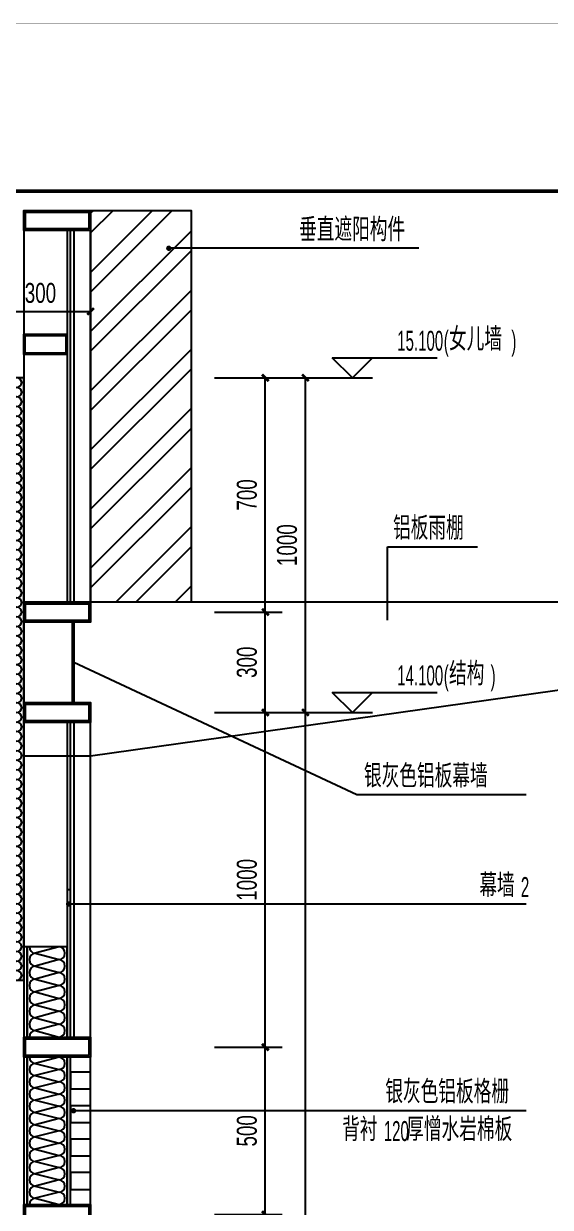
# Model space of a CAD drawing. Extents: x 57342 to 87103, y 19822 to 43940.
# Drawn here: x 77919 to 79492, y 40403 to 43940 of the extents above; entities that cross this region are included whole.
import ezdxf

# ---------------------------------------------------------------- set-up
doc = ezdxf.new("R2010")
doc.units = 0
doc.header["$LTSCALE"] = 1000
doc.header["$MEASUREMENT"] = 0
doc.linetypes.add('DASH', pattern=[0.35, 0.25, -0.1])
for name, color, linetype in [('00-图签', 7, 'Continuous'), ('01-标注_尺寸', 124, 'Continuous'), ('01-标注_标高', 200, 'Continuous'), ('01-标注_符号', 200, 'Continuous'), ('02-TEXT_标注', 130, 'Continuous'), ('05-填充_156', 156, 'Continuous'), ('A-C_窗', 140, 'Continuous'), ('A-D-玻璃剖线', 130, 'Continuous'), ('A-D_龙骨', 152, 'Continuous'), ('A-SUR_保温', 222, 'Continuous'), ('A-SUR_吊顶', 40, 'Continuous'), ('A-SUR_看线', 231, 'Continuous'), ('A-金属背板', 30, 'Continuous'), ('D_铝板', 181, 'Continuous'), ('钢龙骨', 173, 'Continuous')]:
    doc.layers.add(name, color=color, linetype=linetype)
doc.styles.add('_TCH_DIM', font='ros.shx', dxfattribs={"width": 0.8, "bigfont": 'jd.shx'})
doc.styles.add('_TCH_DIM_T3', font='ros.shx', dxfattribs={"width": 0.705882, "bigfont": 'jd.shx'})
doc.dimstyles.new('_TCH_ARCH&&20', dxfattribs={"dimtxt": 59.5, "dimasz": 20, "dimexe": 50, "dimexo": 60, "dimgap": 25.25, "dimtad": 1, "dimdec": 0, "dimzin": 0, "dimdsep": 46, "dimtxsty": '_TCH_DIM_T3', "dimblk": 'ARCHTICK', "dimcen": 0.09, "dimclrt": 7, "dimazin": 2, "dimtfac": 1, "dimtdec": 0, "dimtix": 1, "dimtmove": 2, "dimatfit": 3, "dimfxl": 0, "dimtolj": 1, "dimtzin": 0, "dimarcsym": 0})

# ---------------------------------------------------------------- blocks, each defined once
blk = doc.blocks.new('kyuhtr')
for points in [[(0, -30), (200, -30), (200, 30), (0, 30)], [(5, -25), (195, -25), (195, 25), (5, 25)]]:
    blk.add_lwpolyline(points, close=True)
blk = doc.blocks.new('$LinePat$岩棉板')
at = {"color": 0}
for p, q in [((0, -17), (12, -67)), ((12, -67), (24, -17))]:
    blk.add_line(p, q, dxfattribs=at)
for centre, start, end in [((12, -17), 0, 180), ((0, -67), 270, 0), ((24, -67), 180, 270)]:
    blk.add_arc(centre, 12, start, end, dxfattribs=at)
at = {"layer": 'Defpoints'}
blk.add_point((0, 0.1), dxfattribs=at)
at = {"layer": 'Defpoints', "color": 0}
blk.add_point((24, -84), dxfattribs=at)
blk = doc.blocks.new('*U14')
blk.add_lwpolyline([(0, 100), (1800, 100), (1800, 0), (0, 0)], close=True)
at = {"color": 8, "xscale": -1.190476189484083, "yscale": 1.188379012465143, "zscale": 1.188379012465143}
for p in [(28.6, 100), (57.1, 100), (85.7, 100), (114.3, 100), (142.9, 100), (171.4, 100), (200, 100), (228.6, 100), (257.1, 100), (285.7, 100), (314.3, 100), (342.9, 100), (371.4, 100), (400, 100), (428.6, 100), (457.1, 100), (485.7, 100), (514.3, 100), (542.9, 100), (571.4, 100), (600, 100), (628.6, 100), (657.1, 100), (685.7, 100), (714.3, 100), (742.9, 100), (771.4, 100), (800, 100), (828.6, 100), (857.1, 100), (885.7, 100), (914.3, 100), (942.9, 100), (971.4, 100), (1000, 100), (1028.6, 100), (1057.1, 100), (1085.7, 100), (1114.3, 100), (1142.9, 100), (1171.4, 100), (1200, 100), (1228.6, 100), (1257.1, 100), (1285.7, 100), (1314.3, 100), (1342.9, 100), (1371.4, 100), (1400, 100), (1428.6, 100), (1457.1, 100), (1485.7, 100), (1514.3, 100), (1542.9, 100), (1571.4, 100), (1600, 100), (1628.6, 100), (1657.1, 100), (1685.7, 100), (1714.3, 100), (1742.9, 100), (1771.4, 100), (1800, 100)]:
    blk.add_blockref('$LinePat$岩棉板', p, dxfattribs=at)
blk = doc.blocks.new('*U25')
at = {"layer": '05-填充_156'}
h = blk.add_hatch(dxfattribs=at)
h.set_pattern_fill('金属', color=256, scale=50)
h.set_pattern_definition([(45, (-3e-10, 1669.96), (-88.388, 88.388), []), (45, (58.93, 1669.96), (-88.388, 88.388), [])])
h.paths.add_polyline_path([(-300, 1170), (0, 1170), (0, 0), (-300, 0)])
at = {"layer": 'A-SUR_看线', "color": 8}
blk.add_lwpolyline([(-300, 1170), (0, 1170), (0, 0), (-300, 0)], close=True, dxfattribs=at)
blk = doc.blocks.new('图框-A1+1-4')
for points, const_width in [([(0, 0), (1051, 0), (1051, 594), (0, 594)], 0.05), ([(976, 584), (25, 584), (25, 10), (976, 10)], 0.5)]:
    blk.add_lwpolyline(points, close=True, dxfattribs=dict(const_width=const_width))
blk = doc.blocks.new('_ArchTick')
at = {"color": 0, "linetype": 'ByBlock', "const_width": 0.4}
blk.add_lwpolyline([(-0.5, -0.5), (0.5, 0.5)], dxfattribs=at)
blk = doc.blocks.new('*D130')
at = {"layer": '01-标注_尺寸', "color": 0, "lineweight": -2, "transparency": 16777216}
for p, q in [((78488.9, 40881.5), (78691, 40881.5)), ((78641, 40381.5), (78641, 40881.5)), ((78488.9, 40381.5), (78691, 40381.5))]:
    blk.add_line(p, q, dxfattribs=at)
at = {"layer": 'Defpoints', "color": 0, "transparency": 16777216}
for p in [(78428.9, 40881.5), (78641, 40881.5), (78428.9, 40381.5)]:
    blk.add_point(p, dxfattribs=at)
at = {"layer": '01-标注_尺寸', "color": 0, "lineweight": -2, "transparency": 16777216, "xscale": 20, "yscale": 20, "zscale": 20}
for p, rotation in [((78641, 40881.5), 90), ((78641, 40381.5), 270)]:
    blk.add_blockref('_ArchTick', p, dxfattribs=dict(at, rotation=rotation))
at = {"layer": '01-标注_尺寸', "color": 7, "transparency": 16777216, "insert": (78586, 40631.5), "char_height": 59.5, "attachment_point": 5, "rotation": 90, "style": '_TCH_DIM_T3'}
blk.add_mtext('\\A1;500', dxfattribs=at)
blk = doc.blocks.new('*D131')
at = {"layer": '01-标注_尺寸', "color": 0, "lineweight": -2, "transparency": 16777216}
for p, q in [((78488.9, 41881.6), (78691, 41881.6)), ((78641, 40881.5), (78641, 41881.6)), ((78488.9, 40881.5), (78691, 40881.5))]:
    blk.add_line(p, q, dxfattribs=at)
at = {"layer": 'Defpoints', "color": 0, "transparency": 16777216}
for p in [(78428.9, 41881.6), (78641, 41881.6), (78428.9, 40881.5)]:
    blk.add_point(p, dxfattribs=at)
at = {"layer": '01-标注_尺寸', "color": 0, "lineweight": -2, "transparency": 16777216, "xscale": 20, "yscale": 20, "zscale": 20}
for p, rotation in [((78641, 41881.6), 90), ((78641, 40881.5), 270)]:
    blk.add_blockref('_ArchTick', p, dxfattribs=dict(at, rotation=rotation))
at = {"layer": '01-标注_尺寸', "color": 7, "transparency": 16777216, "insert": (78586, 41381.5), "char_height": 59.5, "attachment_point": 5, "rotation": 90, "style": '_TCH_DIM_T3'}
blk.add_mtext('\\A1;1000', dxfattribs=at)
blk = doc.blocks.new('*D132')
at = {"layer": '01-标注_尺寸', "color": 0, "lineweight": -2, "transparency": 16777216}
for p, q in [((78488.9, 42181.6), (78691, 42181.6)), ((78641, 41881.6), (78641, 42181.6)), ((78488.9, 41881.6), (78691, 41881.6))]:
    blk.add_line(p, q, dxfattribs=at)
at = {"layer": 'Defpoints', "color": 0, "transparency": 16777216}
for p in [(78428.9, 42181.6), (78641, 42181.6), (78428.9, 41881.6)]:
    blk.add_point(p, dxfattribs=at)
at = {"layer": '01-标注_尺寸', "color": 0, "lineweight": -2, "transparency": 16777216, "xscale": 20, "yscale": 20, "zscale": 20}
for p, rotation in [((78641, 42181.6), 90), ((78641, 41881.6), 270)]:
    blk.add_blockref('_ArchTick', p, dxfattribs=dict(at, rotation=rotation))
at = {"layer": '01-标注_尺寸', "color": 7, "transparency": 16777216, "insert": (78586, 42031.6), "char_height": 59.5, "attachment_point": 5, "rotation": 90, "style": '_TCH_DIM_T3'}
blk.add_mtext('\\A1;300', dxfattribs=at)
blk = doc.blocks.new('*D133')
at = {"layer": '01-标注_尺寸', "color": 0, "lineweight": -2, "transparency": 16777216}
for p, q in [((78488.9, 42881.6), (78691, 42881.6)), ((78641, 42181.6), (78641, 42881.6)), ((78488.9, 42181.6), (78691, 42181.6))]:
    blk.add_line(p, q, dxfattribs=at)
at = {"layer": 'Defpoints', "color": 0, "transparency": 16777216}
for p in [(78428.9, 42881.6), (78641, 42881.6), (78428.9, 42181.6)]:
    blk.add_point(p, dxfattribs=at)
at = {"layer": '01-标注_尺寸', "color": 0, "lineweight": -2, "transparency": 16777216, "xscale": 20, "yscale": 20, "zscale": 20}
for p, rotation in [((78641, 42881.6), 90), ((78641, 42181.6), 270)]:
    blk.add_blockref('_ArchTick', p, dxfattribs=dict(at, rotation=rotation))
at = {"layer": '01-标注_尺寸', "color": 7, "transparency": 16777216, "insert": (78586, 42531.6), "char_height": 59.5, "attachment_point": 5, "rotation": 90, "style": '_TCH_DIM_T3'}
blk.add_mtext('\\A1;700', dxfattribs=at)
blk = doc.blocks.new('*D147')
at = {"layer": '01-标注_尺寸', "color": 0, "lineweight": -2, "transparency": 16777216}
for p, q in [((78508.9, 41881.6), (78811, 41881.6)), ((78761, 38281.6), (78761, 41881.6)), ((78508.9, 38281.6), (78811, 38281.6))]:
    blk.add_line(p, q, dxfattribs=at)
at = {"layer": 'Defpoints', "color": 0, "transparency": 16777216}
for p in [(78448.9, 41881.6), (78761, 41881.6), (78448.9, 38281.6)]:
    blk.add_point(p, dxfattribs=at)
at = {"layer": '01-标注_尺寸', "color": 0, "lineweight": -2, "transparency": 16777216, "xscale": 20, "yscale": 20, "zscale": 20}
for p, rotation in [((78761, 41881.6), 90), ((78761, 38281.6), 270)]:
    blk.add_blockref('_ArchTick', p, dxfattribs=dict(at, rotation=rotation))
at = {"layer": '01-标注_尺寸', "color": 7, "transparency": 16777216, "insert": (78706, 40081.6), "char_height": 59.5, "attachment_point": 5, "rotation": 90, "style": '_TCH_DIM_T3'}
blk.add_mtext('\\A1;4500', dxfattribs=at)
blk = doc.blocks.new('*D148')
at = {"layer": '01-标注_尺寸', "color": 0, "lineweight": -2, "transparency": 16777216}
for p, q in [((78508.9, 42881.6), (78811, 42881.6)), ((78761, 41881.6), (78761, 42881.6)), ((78508.9, 41881.6), (78811, 41881.6))]:
    blk.add_line(p, q, dxfattribs=at)
at = {"layer": 'Defpoints', "color": 0, "transparency": 16777216}
for p in [(78448.9, 42881.6), (78761, 42881.6), (78448.9, 41881.6)]:
    blk.add_point(p, dxfattribs=at)
at = {"layer": '01-标注_尺寸', "color": 0, "lineweight": -2, "transparency": 16777216, "xscale": 20, "yscale": 20, "zscale": 20}
for p, rotation in [((78761, 42881.6), 90), ((78761, 41881.6), 270)]:
    blk.add_blockref('_ArchTick', p, dxfattribs=dict(at, rotation=rotation))
at = {"layer": '01-标注_尺寸', "color": 7, "transparency": 16777216, "insert": (78706, 42381.6), "char_height": 59.5, "attachment_point": 5, "rotation": 90, "style": '_TCH_DIM_T3'}
blk.add_mtext('\\A1;1000', dxfattribs=at)
blk = doc.blocks.new('*D170')
at = {"layer": '01-标注_尺寸', "color": 0, "lineweight": -2, "transparency": 16777216}
for p, q in [((77819.2, 42978.4), (77819.2, 43129.9)), ((78119.2, 42978.4), (78119.2, 43129.9)), ((77819.2, 43079.9), (78119.2, 43079.9))]:
    blk.add_line(p, q, dxfattribs=at)
at = {"layer": 'Defpoints', "color": 0, "transparency": 16777216}
for p in [(78119.2, 43079.9), (77819.2, 42918.4), (78119.2, 42918.4)]:
    blk.add_point(p, dxfattribs=at)
at = {"layer": '01-标注_尺寸', "color": 0, "lineweight": -2, "transparency": 16777216, "xscale": 20, "yscale": 20, "zscale": 20, "rotation": 180}
blk.add_blockref('_ArchTick', (77819.2, 43079.9), dxfattribs=at)
at = {"layer": '01-标注_尺寸', "color": 0, "lineweight": -2, "transparency": 16777216, "xscale": 20, "yscale": 20, "zscale": 20}
blk.add_blockref('_ArchTick', (78119.2, 43079.9), dxfattribs=at)
at = {"layer": '01-标注_尺寸', "color": 7, "transparency": 16777216, "insert": (77969.2, 43134.9), "char_height": 59.5, "attachment_point": 5, "style": '_TCH_DIM_T3'}
blk.add_mtext('\\A1;300', dxfattribs=at)

msp = doc.modelspace()

# ---------------------------------------------------------------- linework, layer by layer
at = {"layer": '01-标注_标高'}
for p, q in [((78901, 42881.6), (78841, 42941.6)), ((78841, 42941.6), (79154, 42941.6)), ((78901, 42881.6), (78961, 42941.6)), ((78761, 42881.6), (78961, 42881.6)), ((78901, 41881.6), (78841, 41941.6)), ((78841, 41941.6), (79154, 41941.6)), ((78901, 41881.6), (78961, 41941.6)), ((78761, 41881.6), (78961, 41881.6))]:
    msp.add_line(p, q, dxfattribs=at)
at = {"layer": '01-标注_符号'}
for p, q in [((79006, 42157.3), (79006, 42376.8)), ((79006, 42376.8), (79274.9, 42376.8)), ((78069.2, 42031.6), (78914.6, 41636.1)), ((78914.6, 41636.1), (79420.1, 41636.1))]:
    msp.add_line(p, q, dxfattribs=at)
at = {"layer": '01-标注_符号', "const_width": 8}
for points in [[(78356.7, 43268.7, 1), (78348.7, 43268.7, 1)], [(78057.4, 41309.2, 1), (78049.4, 41309.2, 1)], [(78072.1, 40691.6, 1), (78064.1, 40691.6, 1)]]:
    msp.add_lwpolyline(points, format="xyb", close=True, dxfattribs=at)
at = {"layer": '01-标注_符号'}
for points in [[(79099.6, 43268.7), (78352.7, 43268.7)], [(79420.1, 41309.2), (78053.4, 41309.2)], [(79420.1, 40691.6), (78068.1, 40691.6)]]:
    msp.add_lwpolyline(points, dxfattribs=at)
at = {"layer": 'A-C_窗'}
for points in [[(78119.2, 43351.6), (78119.2, 42151.6)], [(77919.2, 43321.6), (77919.2, 39281.6)], [(78119.2, 39281.6), (78119.2, 40911.5)]]:
    msp.add_lwpolyline(points, dxfattribs=at)
at = {"layer": 'A-D-玻璃剖线'}
for points in [[(78119.2, 43321.6), (78069.2, 43321.6), (78069.2, 42211.6), (78119.2, 42211.6)], [(78119.2, 41851.6), (78069.2, 41851.6), (78069.2, 40911.5), (78119.2, 40911.5)]]:
    msp.add_lwpolyline(points, close=True, dxfattribs=at)
at = {"layer": 'A-D_龙骨'}
for points in [[(78114.2, 42211.6), (78114.2, 42156.6), (78064.2, 42156.6), (78064.2, 41906.6), (78114.2, 41906.6), (78114.2, 41851.6)], [(78119.2, 42211.6), (78119.2, 42151.6), (78069.2, 42151.6), (78069.2, 41911.6), (78119.2, 41911.6), (78119.2, 41851.6)]]:
    msp.add_lwpolyline(points, dxfattribs=at)
for points in [[(78119.2, 40806.5), (78059.2, 40806.5), (78059.2, 40756.5), (78119.2, 40756.5)], [(78119.2, 40706.5), (78059.2, 40706.5), (78059.2, 40656.5), (78119.2, 40656.5)], [(78119.2, 40606.5), (78059.2, 40606.5), (78059.2, 40556.5), (78119.2, 40556.5)], [(78119.2, 40506.5), (78059.2, 40506.5), (78059.2, 40456.5), (78119.2, 40456.5)]]:
    msp.add_lwpolyline(points, close=True, dxfattribs=at)
at = {"layer": 'A-SUR_保温'}
for points in [[(78049.2, 40911.5), (78049.2, 41181.6), (77929.2, 41181.6), (77929.2, 40911.5)], [(78049.2, 40411.5), (78049.2, 40851.5), (77929.2, 40851.5), (77929.2, 40411.5)]]:
    msp.add_lwpolyline(points, close=True, dxfattribs=at)
at = {"layer": 'A-SUR_吊顶', "linetype": 'DASH'}
msp.add_line((75872.2, 40481.6), (77919.2, 40481.6), dxfattribs=at)
at = {"layer": 'A-金属背板'}
for points in [[(78059.2, 43321.6), (78049.2, 43321.6), (78049.2, 42211.6), (78059.2, 42211.6)], [(78059.2, 41851.6), (78049.2, 41851.6), (78049.2, 40911.5), (78059.2, 40911.5)], [(78059.2, 41351.5), (78049.2, 41351.5), (78049.2, 40911.5), (78059.2, 40911.5)], [(77929.2, 41181.6), (77919.2, 41181.6), (77919.2, 40911.5), (77929.2, 40911.5)], [(77929.2, 40851.5), (77919.2, 40851.5), (77919.2, 40411.5), (77929.2, 40411.5)], [(78059.2, 40851.5), (78049.2, 40851.5), (78049.2, 40411.5), (78059.2, 40411.5)]]:
    msp.add_lwpolyline(points, close=True, dxfattribs=at)
at = {"layer": 'D_铝板'}
msp.add_lwpolyline([(78119.2, 41751.6), (79569.2, 41956.6), (79719.2, 41956.6), (79719.2, 41981.6), (79669.2, 41981.6), (79669.2, 42186.6), (79719.2, 42186.6), (79719.2, 42211.6), (77919.2, 42211.6), (77919.2, 41751.6)], close=True, dxfattribs=at)
at = {"layer": '钢龙骨'}
for points in [[(78049.2, 43011.6), (78049.2, 42951.6), (77919.2, 42951.6), (77919.2, 43011.6)], [(78045.2, 43007.6), (78045.2, 42955.6), (77923.2, 42955.6), (77923.2, 43007.6)]]:
    msp.add_lwpolyline(points, close=True, dxfattribs=at)

# ---------------------------------------------------------------- block references
at = {"xscale": 20, "yscale": 20, "zscale": 20, "rotation": 270}
msp.add_blockref('图框-A1+1-4', (75222.2, 43939.3), dxfattribs=at)
at = {"color": 8, "yscale": 1.426054814958172, "zscale": 1.426054814958172}
for p, xscale, rotation in [((78049.2, 41181.6), 1.607477315124829, 269.9999999999691), ((78049.2, 41143), 1.607477315124829, 269.9999999999691), ((78049.2, 41104.4), 1.607477315124829, 269.9999999999691), ((78049.2, 41065.8), 1.607477315124829, 269.9999999999691), ((78049.2, 41027.3), 1.607477315124829, 269.9999999999691), ((78049.2, 40988.7), 1.607477315124829, 269.9999999999691), ((78049.2, 40950.1), 1.607477315124829, 269.9999999999691), ((78049.2, 40851.5), 1.527777776504882, 269.9999999999678), ((78049.2, 40814.8), 1.527777776504882, 269.9999999999678), ((78049.2, 40778.2), 1.527777776504882, 269.9999999999678), ((78049.2, 40741.5), 1.527777776504882, 269.9999999999678), ((78049.2, 40704.8), 1.527777776504882, 269.9999999999678), ((78049.2, 40668.2), 1.527777776504882, 269.9999999999678), ((78049.2, 40631.5), 1.527777776504882, 269.9999999999678), ((78049.2, 40594.8), 1.527777776504882, 269.9999999999678), ((78049.2, 40558.2), 1.527777776504882, 269.9999999999678), ((78049.2, 40521.5), 1.527777776504882, 269.9999999999678), ((78049.2, 40484.8), 1.527777776504882, 269.9999999999678), ((78049.2, 40448.2), 1.527777776504882, 269.9999999999678)]:
    msp.add_blockref('$LinePat$岩棉板', p, dxfattribs=dict(at, xscale=xscale, rotation=rotation))
at = {"layer": '00-图签'}
msp.add_blockref('*U25', (78419.2, 42211.6), dxfattribs=at)
at = {"layer": 'A-D_龙骨', "xscale": -1}
for p in [(78119.2, 43351.6), (78119.2, 42181.6), (78119.2, 41881.6), (78119.2, 40881.5), (78119.2, 40381.5)]:
    msp.add_blockref('kyuhtr', p, dxfattribs=at)
at = {"layer": 'A-SUR_保温', "xscale": -1, "rotation": 270}
msp.add_blockref('*U14', (77819.2, 41081.6), dxfattribs=at)

# ---------------------------------------------------------------- texts
at = {"layer": '02-TEXT_标注', "style": '_TCH_DIM'}
for s, height, width, p in [('垂直遮阳构件', 69.46, 0.8, (78741.9, 43289.7)), ('15.100', 59.5, 0.564706, (79034.9, 42962.6)), ('(', 59.5, 0.564706, (79174, 42962.6)), ('女儿墙', 69.46, 0.8, (79189.7, 42962.6)), (')', 59.5, 0.564706, (79375.9, 42962.6)), ('铝板雨棚', 69.46, 0.8, (79022.5, 42397.8)), ('14.100', 59.5, 0.564706, (79034.9, 41962.6)), ('(', 59.5, 0.564706, (79174, 41962.6)), ('结构', 69.46, 0.8, (79189.7, 41962.6)), (')', 59.5, 0.564706, (79313.9, 41962.6)), ('银灰色铝板幕墙', 69.46, 0.8, (78935.6, 41657.1))]:
    msp.add_text(s, height=height, dxfattribs=dict(at, width=width)).set_placement(p)
for s, height, width, p in [('幕墙', 69.46, 0.8, (79280.3, 41330.2)), ('2', 59.5, 0.564706, (79404.4, 41330.2)), ('银灰色铝板格栅', 69.46, 0.8, (78999.4, 40713.5)), ('背衬', 69.46, 0.8, (78870.6, 40601.1)), ('厚憎水岩棉板', 69.46, 0.8, (79061.9, 40601.1)), ('120', 59.5, 0.564706, (78994.7, 40601.1))]:
    msp.add_text(s, height=height, rotation=360, dxfattribs=dict(at, width=width)).set_placement(p)

# ---------------------------------------------------------------- dimensions: what is measured, and where the dimension line sits
at = {"layer": '01-标注_尺寸'}
for p1, p2, distance, picture, middle in [((77819.2, 42918.4), (78119.2, 42918.4), 161.5, '*D170', (77969.2, 43134.9)), ((78428.9, 42181.6), (78428.9, 42881.6), -212.1, '*D133', (78586, 42531.6)), ((78448.9, 41881.6), (78448.9, 42881.6), -312.1, '*D148', (78706, 42381.6)), ((78428.9, 41881.6), (78428.9, 42181.6), -212.1, '*D132', (78586, 42031.6)), ((78428.9, 40881.5), (78428.9, 41881.6), -212.1, '*D131', (78586, 41381.5)), ((78428.9, 40381.5), (78428.9, 40881.5), -212.1, '*D130', (78586, 40631.5))]:
    dim = msp.add_aligned_dim(p1=p1, p2=p2, distance=distance, dimstyle='_TCH_ARCH&&20', dxfattribs=at)
    dim.commit()
    dim.dimension.update_dxf_attribs({"geometry": picture, "text_midpoint": middle})
dim = msp.add_aligned_dim(p1=(78448.9, 38281.6), p2=(78448.9, 41881.6), distance=-312.1, text='4500', dimstyle='_TCH_ARCH&&20', dxfattribs=at)
dim.commit()
dim.dimension.update_dxf_attribs({"geometry": '*D147', "text_midpoint": (78706, 40081.6)})

doc.saveas('drawing.dxf')
